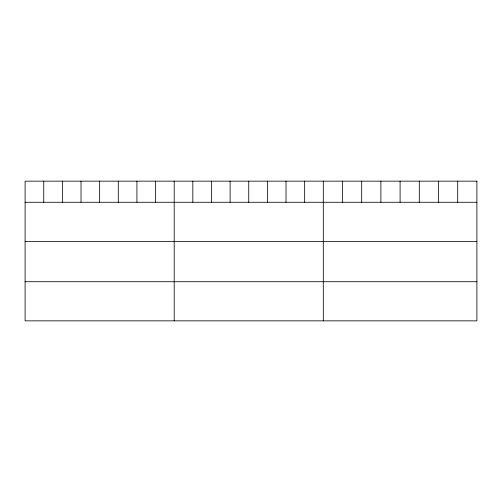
<?xml version="1.0" encoding="UTF-8"?>
<svg xmlns="http://www.w3.org/2000/svg" width="502" height="502" viewBox="0 0 502 502"><rect width="100%" height="100%" fill="white"/><g stroke="black" fill="none" stroke-linecap="round" stroke-linejoin="round"><path stroke-width="0.75" d="M25.1 202.268L476.9 202.268M25.1 241.399L476.9 241.399M25.1 281.716L476.9 281.716M457.698 181.147L457.698 202.268M438.497 181.147L438.497 202.268M419.296 181.147L419.296 202.268M400.094 181.147L400.094 202.268M380.892 181.147L380.892 202.268M361.691 181.147L361.691 202.268M342.489 181.147L342.489 202.268M323.288 181.147L323.288 320.853M304.651 181.147L304.651 202.268M286.014 181.147L286.014 202.268M267.378 181.147L267.378 202.268M248.741 181.147L248.741 202.268M230.104 181.147L230.104 202.268M211.467 181.147L211.467 202.268M192.831 181.147L192.831 202.268M174.194 181.147L174.194 320.853M155.557 181.147L155.557 202.268M136.92 181.147L136.92 202.268M118.284 181.147L118.284 202.268M99.647 181.147L99.647 202.268M81.01 181.147L81.01 202.268M62.373 181.147L62.373 202.268M43.737 181.147L43.737 202.268M476.9 181.147L25.1 181.147L25.1 320.853L476.9 320.853L476.9 181.147"/></g></svg>
